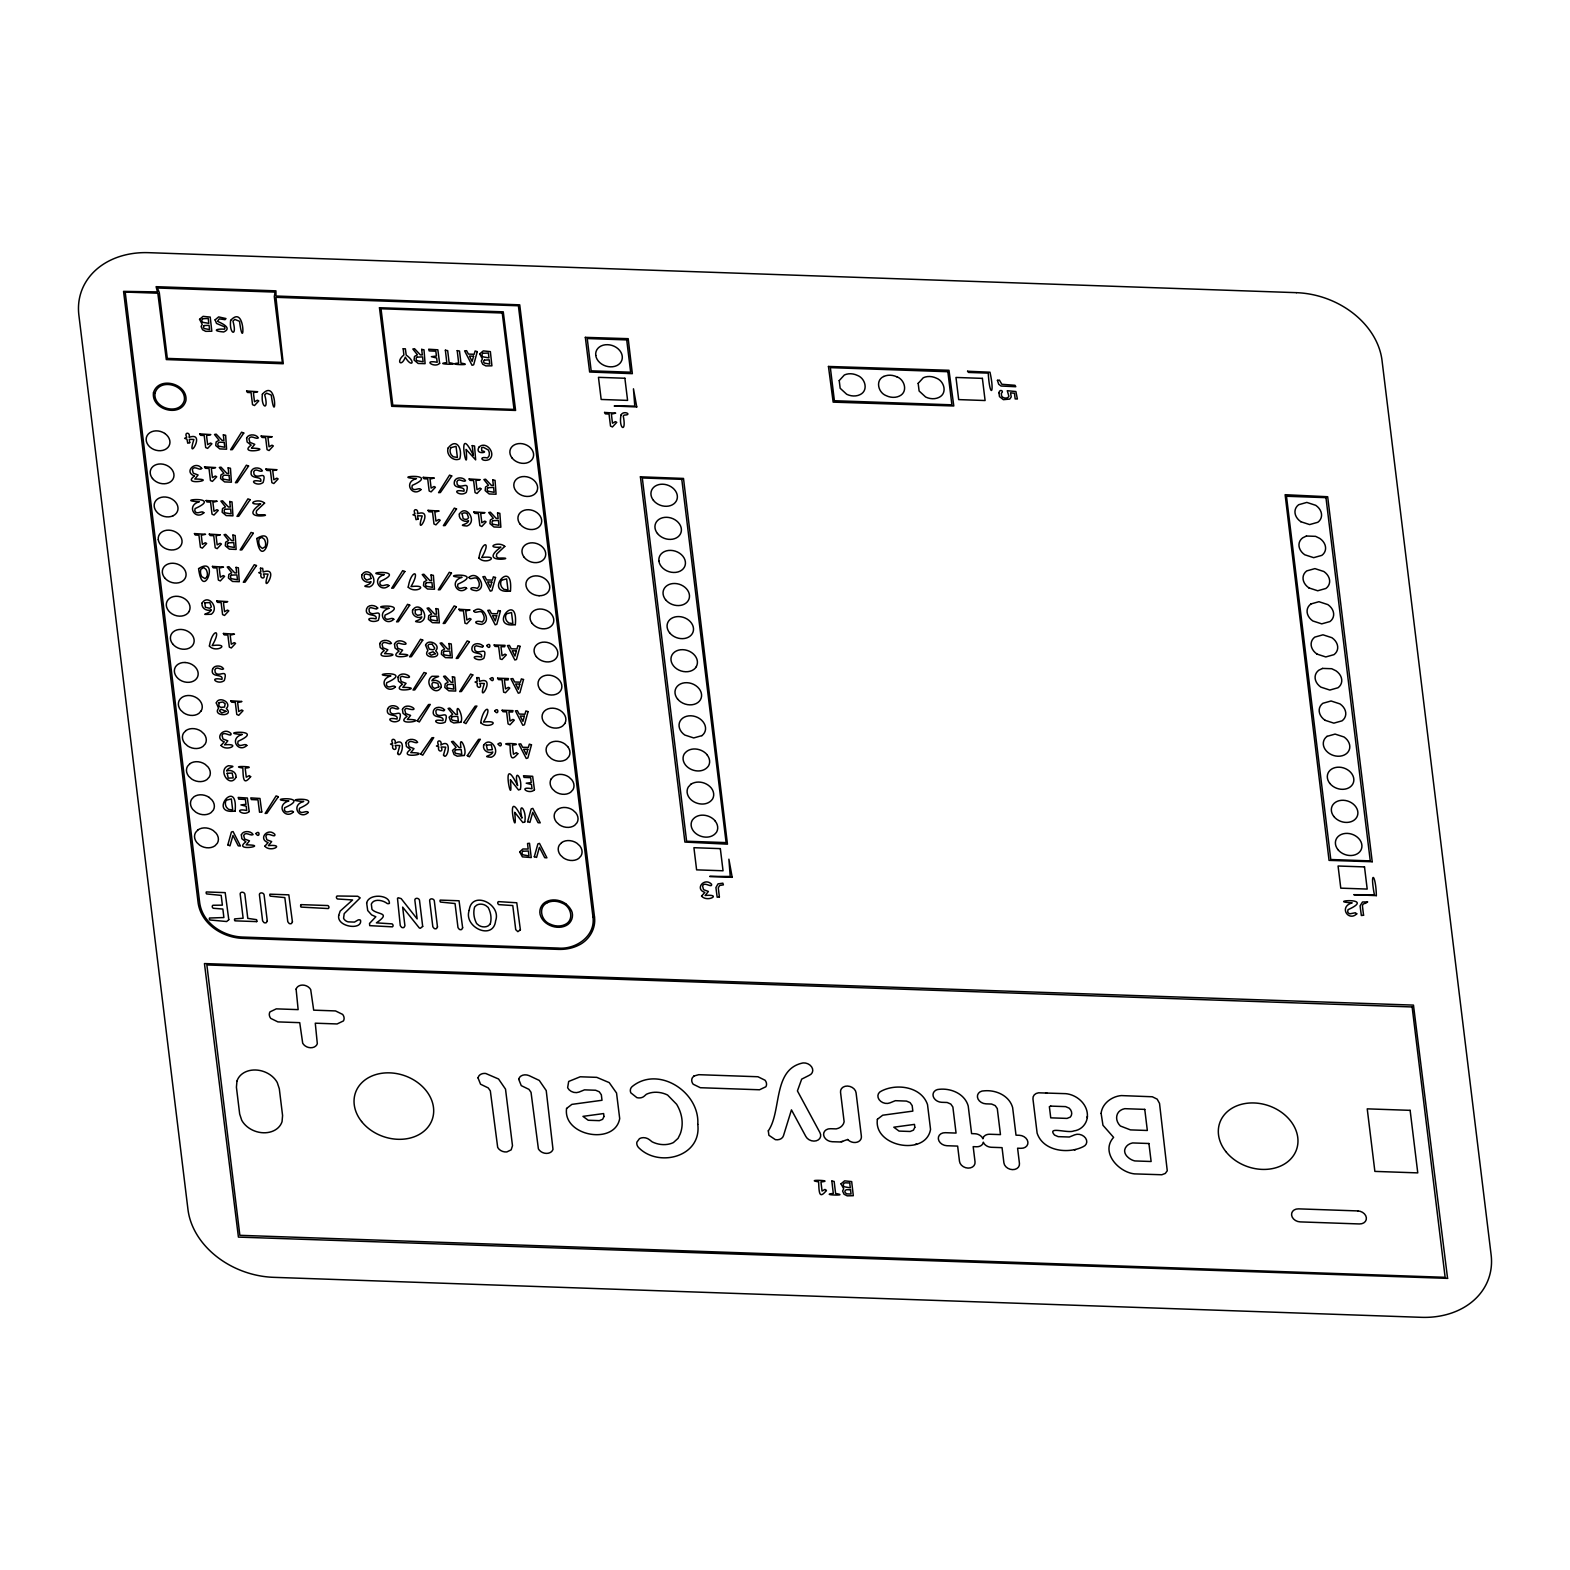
<?xml version="1.0" encoding="UTF-8"?>
<svg xmlns="http://www.w3.org/2000/svg" width="1570" height="1570" viewBox="0 0 1570 1570"><rect width="100%" height="100%" fill="white"/><g stroke="black" fill="none" stroke-linecap="round" stroke-linejoin="round"><path stroke-width="1.5" d="M1087.264 1117.801L1087.362 1116.702M185.77 730.678L183.454 733.229A12.207 9.675 19.1 0 0 184.652 743.199L187.635 745.946A12.207 9.675 19.1 0 0 202.923 746.476L205.258 743.925A12.207 9.675 19.1 0 0 204.041 733.936L201.078 731.208A12.207 9.675 19.1 0 0 185.77 730.658M551.168 778.995L553.484 776.443A12.207 9.675 19.1 0 1 568.772 776.954L571.755 779.721A12.207 9.675 19.1 0 1 572.971 789.69L570.656 792.242A12.207 9.675 19.1 0 1 555.348 791.712L552.385 788.964A12.207 9.675 19.1 0 1 551.168 778.975M883.812 376.388C875.039 380.332 878.258 392.696 886.147 395.64A13.541 10.755 19.1 0 0 899.355 396.091C908.127 392.147 904.909 379.783 897.019 376.839M547.479 902.652C537.627 906.95 541.238 920.884 550.089 924.082A15.15 12.03 19.1 0 0 564.866 924.593C574.718 920.275 571.107 906.361 562.237 903.162A15.15 12.03 19.1 0 0 547.479 902.613M1310.773 603.999L1318.937 601.702L1327.847 604.607A13.541 10.735 19.1 0 1 1329.927 621.563L1321.744 623.859L1312.834 620.974A13.541 10.735 19.1 0 1 1310.891 604.018M1326.925 736.389L1335.089 734.093L1343.998 736.978A13.541 10.755 19.1 0 1 1347.08 753.09A13.541 10.755 19.1 0 1 1327.867 752.422A13.541 10.755 19.1 0 1 1327.023 736.389M842.58 1141.508L841.324 1141.782M916.586 1144.098L915.33 1144.373M1075.705 1149.632L1074.449 1149.907M1045.6 1093.211L1046.896 1093.054M1300.725 521.691L1309.635 524.576L1317.819 522.28A13.541 10.735 19.1 0 0 1315.739 505.324L1306.829 502.42L1298.665 504.716A13.541 10.735 19.1 0 0 1300.843 521.691M1308.811 587.867L1317.721 590.771L1325.885 588.475A13.541 10.735 19.1 0 0 1323.824 571.5L1314.914 568.615L1306.731 570.911A13.541 10.735 19.1 0 0 1308.929 587.886M1316.877 654.062L1325.786 656.947L1333.97 654.651A13.541 10.735 19.1 0 0 1331.89 637.695L1322.98 634.81L1314.816 637.106A13.541 10.735 19.1 0 0 1316.995 654.062M1324.943 720.257L1333.852 723.142L1342.036 720.846A13.541 10.735 19.1 0 0 1339.956 703.89L1331.066 700.985L1322.882 703.282A13.541 10.735 19.1 0 0 1325.06 720.257M707.167 754.817C701.751 748.105 689.544 746.299 684.206 754.032A13.541 10.755 19.1 0 0 685.56 765.1C690.996 771.812 703.203 773.637 708.521 765.905A13.541 10.755 19.1 0 0 707.069 754.817M715.253 821.012C709.817 814.3 697.61 812.475 692.272 820.207A13.541 10.755 19.1 0 0 693.626 831.295C699.062 838.007 711.269 839.813 716.607 832.08A13.541 10.755 19.1 0 0 715.155 821.012M567.712 746.613L564.749 743.886A12.207 9.675 19.1 0 0 549.461 743.336L547.125 745.907A12.207 9.675 19.1 0 0 548.342 755.876L551.325 758.624A12.207 9.675 19.1 0 0 566.613 759.154L568.929 756.583A12.207 9.675 19.1 0 0 567.712 746.613M209.144 797.403L212.107 800.131A12.207 9.675 19.1 0 1 213.343 810.1L211.008 812.671A12.207 9.675 19.1 0 1 195.72 812.122L192.737 809.394A12.207 9.675 19.1 0 1 191.52 799.405L193.856 796.854A12.207 9.675 19.1 0 1 209.144 797.383M571.46 910.541C574.129 916.134 571.48 923.16 565.848 925.711A16.74 13.286 19.1 0 1 545.889 922.944A16.642 13.208 19.1 0 1 540.885 916.684C538.196 911.091 540.845 904.065 546.497 901.533A16.74 13.286 19.1 0 1 566.476 904.281M883.812 376.466A13.541 10.755 19.1 0 1 897.019 376.918M536.606 491.763A12.128 9.616 19.1 0 0 535.39 481.833A12.128 9.616 19.1 0 0 524.517 476.534A12.148 9.636 19.1 0 0 514.842 481.166A12.148 9.636 19.1 0 0 516.059 491.116A12.128 9.616 19.1 0 0 526.951 496.454A12.128 9.616 19.1 0 0 536.646 491.822M532.269 623.486A12.128 9.616 19.1 0 0 550.442 626.783A12.128 9.616 19.1 0 0 548.578 611.593A12.128 9.616 19.1 0 0 531.072 613.635A12.148 9.636 19.1 0 0 532.21 623.486M189.106 611.535A12.128 9.616 19.1 0 1 179.451 616.166A12.128 9.616 19.1 0 1 168.579 610.828A12.148 9.636 19.1 0 1 169.619 598.327A12.148 9.636 19.1 0 1 184.848 598.857A12.148 9.636 19.1 0 1 189.008 611.535M696.275 666.642A13.502 10.715 19.1 0 0 687.405 650.49A13.502 10.715 19.1 0 0 670.979 658.399A13.502 10.715 19.1 0 0 685.658 671.744A13.502 10.715 19.1 0 0 696.413 666.622M540.335 689.681A12.128 9.616 19.1 0 0 551.207 695.019A12.128 9.616 19.1 0 0 560.863 690.388A12.148 9.636 19.1 0 0 556.604 677.73A12.148 9.636 19.1 0 0 541.375 677.2A12.148 9.636 19.1 0 0 540.276 689.681M185.083 662.52A12.128 9.616 19.1 0 1 197.742 671.116A12.128 9.616 19.1 0 1 191.481 681.89A12.128 9.616 19.1 0 1 176.664 677.004A12.148 9.636 19.1 0 1 175.369 667.054A12.148 9.636 19.1 0 1 185.064 662.462M566.338 904.379A16.642 13.208 19.1 0 1 571.343 910.639M422.683 926.418L420.387 928.262A2.296 1.825 19.1 0 1 419.229 927.87L402.646 907.107L404.923 925.79L403.961 927.458A2.375 1.884 19.1 0 1 401.626 927.36L400.272 925.633L397.485 898.334A2.414 1.904 19.1 0 1 398.407 897.785L401.174 898.629L417.129 918.901L414.853 900.199A2.394 1.904 19.1 0 1 416.933 898.315A2.394 1.904 19.1 0 1 419.504 900.356L422.683 926.418M201.725 468.409C200.096 471.314 193.934 464.779 192.305 469.626L193.267 473.178L198.095 475.003L194.837 479.027C219.525 479.242 180.295 486.445 194.562 475.965C183.317 472.138 195.524 459.99 201.725 468.409M228.788 919.667L226.688 921.531L209.752 919.961A2.492 1.982 19.1 0 1 209.517 918.018L223.882 917.547L222.862 909.05L213.265 908.265A2.375 1.884 19.1 0 1 212.912 905.262L222.371 905.144L221.193 895.391L206.573 893.919A2.492 1.982 19.1 0 1 206.337 891.956L225.177 892.623L228.788 919.667M255.91 833.552C259.639 839.479 260.463 829.058 255.91 833.552M377.703 608.041L376.545 609.062L370.873 607.629A2.924 2.316 19.1 0 0 369.009 609.297L369.342 611.927C373.209 617.559 382.55 606.609 378.35 620.307C370.638 624.31 362.611 616.284 376.054 618.835C377.82 612.653 363.946 617.815 366.673 608.63C368.263 604.273 375.25 604.784 377.703 608.041M408.22 587.18C415.756 594.539 430.494 584.197 411.006 586.591C421.31 569.086 410.908 569.871 408.22 587.18M444.565 709.875L443.819 710.876L437.736 709.463A2.924 2.316 19.1 0 0 435.871 711.131L436.205 713.761C440.071 719.394 449.432 708.443 445.213 722.141C437.48 726.145 429.474 718.118 442.936 720.669C444.644 714.566 430.847 719.61 433.536 710.484C435.125 706.127 442.112 706.618 444.565 709.875M483.226 646.232L482.481 647.232L476.397 645.819A2.924 2.316 19.1 0 0 474.533 647.488L474.866 650.117C478.575 655.75 487.897 644.917 483.933 658.164C478.281 663.148 466.584 654.297 481.597 657.025C483.305 650.902 469.508 655.966 472.197 646.82C473.787 642.464 480.773 642.974 483.226 646.232M477.986 1077.805L480.557 1084.203L488.25 1087.931L490.331 1090.875L497.69 1147.434A7.968 6.319 19.1 0 0 506.835 1151.929L511.172 1149.848L512.487 1145.727L505.52 1089.148L498.553 1079.002L485.758 1073.487A7.948 6.319 19.1 0 0 478.948 1075.823L477.986 1077.805M486.759 645.564C490.507 651.491 491.332 641.07 486.759 645.564M490.193 678.77C493.942 684.697 494.746 674.276 490.193 678.77M494.727 710.837C498.455 716.764 499.28 706.343 494.727 710.837M498.161 744.043C501.89 749.969 502.714 739.548 498.161 744.043M518.689 1079.218L521.26 1085.635L528.953 1089.364L531.033 1092.308L538.392 1148.847A7.968 6.319 19.1 0 0 546.223 1153.4A7.968 6.319 19.1 0 0 552.993 1149.358L546.223 1090.561L539.256 1080.415L529.129 1075.646A7.968 6.319 19.1 0 0 519.65 1077.236L518.689 1079.218M220.997 745.436C226.826 752.246 242.133 743.199 224.569 744.847L227.827 740.824L222.999 739.019L222.037 735.466C223.117 730.246 231.889 738.037 231.045 733.622C224.019 726.203 213.716 738.332 224.294 741.805L220.997 745.436M264.839 846.21C270.668 853.02 285.976 843.973 268.411 845.622L271.669 841.598L266.841 839.793L265.879 836.241C266.959 831.021 275.751 838.812 274.887 834.396C267.862 826.978 257.578 839.126 268.136 842.58L264.839 846.21M397.622 753.463C400.899 760.292 407.631 735.741 394.973 743.434C396.955 738.135 389.419 737.743 392.637 743.356L390.537 744.082L392.873 745.318C390.891 750.617 398.446 750.99 395.208 745.397L399.84 745.554L397.622 753.463M527.618 821.718L529.914 822.425L532.74 812.318L538.059 822.7L540.257 822.837L532.819 808.393L531.209 808.884L527.618 821.718M701.554 896.077C707.363 902.887 722.691 893.84 705.146 895.489L708.404 891.466L703.556 889.66L702.595 886.108C703.694 880.888 712.446 888.659 711.602 884.263C704.577 876.845 694.274 888.973 704.851 892.427L701.554 896.077M480.714 722.691C488.27 730.03 502.949 719.708 483.501 722.082C493.765 704.577 483.383 705.381 480.714 722.691M153.487 392.755C151.034 409.829 180.923 418.052 185.888 400.762C188.341 383.708 158.452 375.465 153.487 392.755M592.95 916.939C595.717 936.171 575.699 949.732 558.155 948.064L242.447 937.054C223.156 936.368 202.805 923.337 199.743 903.221L125.188 292.059L157.824 293.197L166.302 359.569L283.267 363.749L275.947 297.319L518.394 305.777L592.95 916.939M594.5 917.037C596.09 929.008 588.809 940.665 577.976 945.533A41.33 32.793 19.1 0 1 558.469 949.379L242.506 938.35C222.508 937.604 201.47 924.122 198.193 903.299L123.559 291.372L157.451 291.902L156.097 286.682L275.927 290.842L276.006 296.024L519.729 304.835L594.5 917.037M155.037 393.069C152.741 408.494 179.686 416.05 184.318 400.468C186.634 385.023 159.669 377.487 155.037 393.069M469.214 910.266C463.111 927.222 493.333 941.078 495.629 920.785C501.733 903.81 471.491 889.974 469.214 910.266M566.574 1108.459C562.649 1136.072 614.773 1145.668 619.699 1118.566L616.539 1093.014L609.219 1082.613L596.777 1077.354L580.213 1076.784L568.674 1081.455L567.634 1087.716A7.987 6.339 19.1 0 0 579.036 1092.072L584.511 1089.855L595.638 1090.247L599.269 1091.798L601.33 1094.761L601.997 1100.276L571.872 1104.377L566.574 1108.459M877.394 1119.292C873.352 1146.885 925.888 1156.541 930.539 1129.399L927.517 1104.593C921.492 1086.656 896.686 1083.143 881.496 1091.013A7.968 6.319 19.1 0 0 879.102 1099.628A7.968 6.319 19.1 0 0 889.876 1102.905L895.332 1100.688L906.479 1101.08L910.09 1102.631L912.17 1105.594L912.837 1111.109L882.713 1115.21L877.394 1119.292M189.715 442.661L187.733 443.211L186.967 439.227L184.652 438.324L186.732 437.265C183.494 431.652 191.049 432.044 189.048 437.343C207.26 430.828 185.672 464.386 193.915 439.463L189.303 439.306L189.715 442.661M260.463 568.222L260.855 571.912L258.756 572.658L261.091 573.874C259.109 579.173 266.664 579.565 263.426 573.953L268.038 574.11C259.717 599.014 281.423 565.534 263.191 572.01L262.661 568.301L260.463 568.222M361.807 574.993C360.688 580.115 366.693 583.687 371.011 581.705C370.245 585.983 358.686 586.003 369.284 586.964C380.489 583.039 368.675 564.376 361.807 574.993M394.502 644.112L395.032 647.998L399.094 651.099C384.728 661.519 424.194 654.278 399.369 654.16L402.626 650.137L397.799 648.312L396.837 644.779A2.924 2.316 19.1 0 1 398.682 643.111C415.54 648.096 398.662 635.104 394.502 644.112M397.916 677.318L398.466 681.203L402.528 684.304C388.163 694.725 427.629 687.483 402.803 687.366L406.061 683.342L401.213 681.517L400.272 677.965A2.924 2.316 19.1 0 1 402.116 676.317C418.974 681.282 402.097 668.29 397.916 677.318M421.682 349.384L422.31 354.957L420.367 354.879L414.519 348.677L412.832 349.011L417.404 354.781L414.5 356.468L414.087 360.079L418.15 363.455L425.097 363.671L423.998 349.816L421.682 349.384M402.45 709.404L402.999 713.29L407.062 716.371C392.736 726.871 432.005 719.649 407.337 719.433L410.594 715.41L405.747 713.604L404.785 710.052A2.924 2.316 19.1 0 1 406.65 708.384C423.488 713.369 406.63 700.377 402.45 709.404M418.012 519.12L416.03 519.67L415.265 515.666L412.969 514.783L415.029 513.724C411.811 508.111 419.347 508.503 417.365 513.802C435.577 507.287 413.989 540.845 422.212 515.922L417.6 515.765L418.012 519.12M412.557 610.239C411.458 615.361 417.463 618.933 421.8 616.951C420.995 621.21 409.456 621.229 420.053 622.211C431.259 618.286 419.445 599.603 412.557 610.239M425.568 645.211L427.884 650.569C421.035 659.047 444.428 658.988 435.636 650.824C441.562 644.897 428.217 637.891 425.568 645.211M431.063 574.954L431.671 580.508L429.748 580.449L423.88 574.227L422.212 574.561L426.785 580.331L423.88 582.019L423.468 585.63L427.511 589.025L434.478 589.221L433.379 575.366L431.063 574.954M435.93 608.591L436.558 614.145L434.635 614.086L428.767 607.865L427.079 608.198L431.652 613.988L428.747 615.656L428.335 619.267L432.398 622.662L439.345 622.858L438.246 609.003L435.93 608.591M441.17 687.189C435.773 697.492 423.056 682.479 431.966 676.297C446.331 676.238 433.202 676.16 431.927 680.831C436.107 678.907 441.994 682.204 441.17 687.189M472.236 445.605L473.355 455.28C455.064 417.973 469.214 484.443 466.094 449.393L475.651 459.873L474.552 446.017L472.236 445.605M479.713 353.878L482.422 358.902L481.264 361.061L482.736 364.279L485.895 365.908L491.92 365.83L490.37 351.621L483.266 350.895L479.713 353.878M476.809 677.612L477.201 681.302L475.082 682.028L477.437 683.264C475.435 688.563 482.991 688.936 479.772 683.342L484.384 683.499C476.044 708.384 497.768 674.923 479.537 681.38L479.007 677.69L476.809 677.612M227.827 844.876L229.966 845.857L232.949 835.476L238.267 845.857L240.465 845.994L233.047 831.551L231.418 832.021L227.827 844.876M241.348 834.828L241.858 838.694L245.94 841.814C231.614 852.274 270.903 845.092 246.215 844.856L249.473 840.833L244.645 839.028L243.684 835.476C245.45 830.942 250.788 836.437 253.104 834.592C251.161 830.746 242.977 830.314 241.348 834.828M249.179 811.553C243.35 816.969 232.281 807.588 246.745 810.493L246.215 806.234L240.916 804.919L245.98 804.291L245.391 799.424L238.738 799.13L238.189 797.442L247.373 798.031L249.179 811.553M405.884 742.61L406.414 746.476L410.476 749.577C396.17 760.057 435.439 752.854 410.771 752.638L414.009 748.615L409.181 746.81L408.22 743.258C409.986 738.724 415.324 744.219 417.659 742.355C415.716 738.528 407.513 738.077 405.884 742.61M443.505 755.052C447.097 761.803 453.298 737.272 440.856 745.043C442.838 739.725 435.283 739.352 438.54 744.965L436.46 746.025L438.776 746.908C436.774 752.207 444.33 752.599 441.111 746.986L445.723 747.143L443.505 755.052M460.815 722.279L453.769 722.985L450.629 721.376L449.118 717.215L452.651 714.213L448.078 708.443L449.746 708.109L455.594 714.33L457.518 714.389C455.084 699.729 464.269 716.391 460.815 722.279M464.229 755.464L457.204 756.19L454.044 754.562L452.533 750.401L456.085 747.418L451.493 741.648L453.18 741.315L459.029 747.516L460.952 747.595C458.518 732.935 467.703 749.596 464.229 755.464M483.599 745.318C482.5 750.421 488.486 754.012 492.823 752.01C492.058 756.289 480.498 756.308 491.096 757.27C502.106 753.482 490.586 734.603 483.599 745.318M520.396 789.337L518.512 789.965L510.387 779.682C513.645 814.751 499.221 748.301 517.609 785.589C513.233 766.729 522.889 777.385 520.396 789.337M519.709 851.862L522.378 856.867L531.249 857.554L529.502 843.267L527.54 843.502L528.148 849.056L522.889 848.977L519.709 851.862M524.753 821.934L522.849 822.543L514.724 812.279C518.002 847.329 503.558 780.879 521.966 818.166C517.57 799.326 527.226 809.963 524.753 821.934M531.484 744.808L527.873 757.996L526.244 758.467L518.826 744.043L520.789 743.866L522.614 747.261L528.344 747.457L529.326 744.16L531.484 744.808M534.467 789.828C528.619 795.244 517.57 785.883 532.014 788.768L531.504 784.529L526.205 783.194L531.249 782.566L530.66 777.699L524.027 777.405L523.477 775.737L532.662 776.306L534.467 789.828M534.31 856.729L536.587 857.416L539.413 847.309L544.731 857.711L546.929 857.828L539.491 843.384L537.902 843.875L534.31 856.729M719.394 896.961L717.176 897.216L715.92 887.56L718.02 883.871L722.848 883.184L723.397 884.872L719.668 885.46L718.275 887.815L719.394 896.961M697.786 1124.375C701.692 1156.462 659.812 1167.53 639.638 1148.573A7.968 6.319 19.1 0 1 636.851 1142.214L639.461 1138.662A7.968 6.319 19.1 0 1 649.489 1139.741L652.139 1141.841A21.627 17.152 19.1 0 0 673.373 1142.587L678.044 1138.387L680.242 1133.874A47.708 37.837 19.1 0 0 676.631 1104.279L667.564 1095.016A21.627 17.152 19.1 0 0 646.349 1094.29L644.191 1096.213A7.968 6.319 19.1 0 1 636.89 1097.646L630.826 1092.838A7.968 6.319 19.1 0 1 632.102 1086.617C658.301 1065.088 699.926 1092.072 697.786 1124.375M338.708 915.467C336.549 927.183 362.768 930.559 360.511 920.177A2.375 1.884 19.1 0 0 358.176 919.941L354.447 922.1L348.147 921.865A5.986 4.749 19.1 0 1 343.575 918.254L344.203 913.622L360.178 897.883L357.724 896.254L337.059 895.999A2.375 1.884 19.1 0 0 337.413 898.982L352.583 899.963L340.14 911.13L338.708 915.467M768.319 1130.832L768.888 1135.287L775.384 1139.663A7.968 6.319 19.1 0 0 783.469 1135.738L791.457 1109.872L805.842 1136.503A7.968 6.319 19.1 0 0 816.263 1140.801A7.968 6.319 19.1 0 0 819.952 1132.637L797.423 1090.914L801.681 1079.139L809.139 1075.371A7.968 6.319 19.1 0 0 811.553 1066.756A7.968 6.319 19.1 0 0 800.759 1063.479C772.911 1071.211 781.526 1111.737 768.319 1130.832M839.224 380.607L840.166 388.261L846.681 394.266A13.541 10.755 19.1 0 0 859.889 394.718C868.661 390.773 865.443 378.409 857.534 375.465A13.541 10.755 19.1 0 0 844.326 375.014L839.224 380.607M918.175 383.355L919.117 391.009L925.633 397.014A13.541 10.755 19.1 0 0 938.84 397.465C947.613 393.521 944.394 381.157 936.485 378.213A13.541 10.755 19.1 0 0 923.278 377.762L918.175 383.355M997.441 380.332L998.697 384.218L1001.071 386.024L1015.79 386.73L1015.025 385.298L1001.856 384.277L999.403 380.117L997.441 380.332M998.952 392.736L999.482 396.621L1003.387 399.663L1009.745 399.074L1011.237 396.916L1010.53 392.794L1014.436 393.265L1015.182 398.917L1017.38 398.996L1015.888 391.538L1007.253 390.714L1008.902 396.268C1007.822 399.094 1002.877 398.486 1001.601 396.013L1001.287 393.383C1004.702 390.871 999.364 388.634 998.952 392.736M267.273 921.001L266.311 922.65A2.375 1.884 19.1 0 1 263.976 922.571L262.602 920.844L259.423 894.782A2.394 1.904 19.1 0 1 261.523 892.898A2.394 1.904 19.1 0 1 264.094 894.939L267.273 921.001M292.432 921.884L291.471 923.533A2.375 1.884 19.1 0 1 289.135 923.454L287.781 921.708L284.837 897.608L270.236 896.136A2.375 1.884 19.1 0 1 269.981 894.174L288.821 894.841L292.432 921.884M296.102 989.1L298.143 1009.628L276.3 1008.862L269.962 1011.885A8.007 6.359 19.1 0 0 270.766 1018.4L277.89 1021.893L299.733 1022.659L302.696 1043.206A7.987 6.339 19.1 0 0 310.526 1047.739A7.987 6.339 19.1 0 0 317.317 1043.697L315.276 1023.189L337.099 1023.954L343.438 1020.932A8.007 6.359 19.1 0 0 342.652 1014.416L335.509 1010.923L313.686 1010.158L310.703 989.61A7.987 6.339 19.1 0 0 302.873 985.077A7.987 6.339 19.1 0 0 296.102 989.1M437.48 926.928L436.519 928.577A2.375 1.884 19.1 0 1 434.203 928.498L432.829 926.771L429.65 900.709A2.394 1.904 19.1 0 1 431.73 898.845A2.394 1.904 19.1 0 1 434.301 900.866L437.48 926.928M462.64 927.811L461.698 929.46A2.375 1.884 19.1 0 1 459.362 929.381L457.989 927.654L455.045 903.535L440.444 902.063A2.375 1.884 19.1 0 1 440.208 900.101L459.048 900.768L462.64 927.811M841.029 1183.839L843.718 1188.843L842.58 1191.022L844.032 1194.22L847.211 1195.849L853.295 1195.712L851.686 1181.582L844.582 1180.856L841.029 1183.839M1363.565 915.251L1361.347 915.506L1360.091 905.87L1362.505 901.985L1367.666 901.926L1365.547 903.319A3.827 3.022 19.1 0 0 1362.446 906.106L1363.565 915.251M1447.579 1278.372L238.424 1237.101L204.453 963.568L1413.471 1005.114L1447.579 1278.372M236.952 1081.122L236.422 1087.225L239.68 1114.052L241.721 1120.254A22.019 17.466 19.1 0 0 263.328 1132.775A22.019 17.466 19.1 0 0 282.05 1121.647L282.58 1115.544L279.303 1088.736L277.262 1082.535A22.019 17.466 19.1 0 0 255.674 1069.994A22.019 17.466 19.1 0 0 236.952 1081.122M366.654 903.025L367.714 910.541L371.619 914.898L375.838 916.762L369.5 923.454L369.735 925.652L392.421 926.849A2.375 1.884 19.1 0 0 392.068 923.866L376.408 922.866C392.049 911.974 377.016 915.133 371.972 909.364L371.325 904.084C373.797 898.236 383.001 900.14 387.123 903.457A2.375 1.884 19.1 0 0 389.399 903.378C390.008 894.763 368.734 893.094 366.654 903.025M831.845 1181.032L833.297 1193.416C818.264 1194.986 851.176 1196.085 835.613 1193.494L834.141 1181.445L831.845 1181.032M1087.402 1116.329C1087.009 1123.708 1081.377 1130.066 1073.841 1130.93C1067.973 1133.717 1046.425 1125.71 1054.549 1135.071L1058.16 1136.641L1069.307 1137.014L1074.763 1134.816A7.968 6.319 19.1 0 1 1085.557 1138.093A7.968 6.319 19.1 0 1 1083.143 1146.708C1068.11 1154.244 1043.049 1151.242 1037.122 1133.128L1032.962 1099A7.968 6.319 19.1 0 1 1041.303 1092.897L1065.834 1093.662C1077.138 1094.8 1087.971 1104.436 1087.402 1116.329M1101.12 1113.366L1102.964 1125.278L1113.601 1137.367C1100.178 1152.262 1118.645 1172.319 1134.58 1173.889L1161.82 1174.753L1165.293 1173.438L1167.256 1170.769L1159.524 1103.396L1157.188 1099.157L1152.301 1096.763L1121.353 1095.585C1111.894 1096.351 1102.101 1103.474 1101.12 1113.366M967.571 371.246L968.513 372.443L988.256 373.13C989.649 398.329 995.027 394.364 989.963 372.208L967.571 371.246M199.547 319.338L202.236 324.362L201.097 326.521L202.569 329.739L205.729 331.349L211.813 331.231L210.223 317.081L203.079 316.355L199.547 319.338M215.09 319.868L216.523 323.44L224.176 326.678A2.394 1.904 19.1 0 1 224.471 329.229C216.954 328.483 211.145 330.858 223.686 331.976C232.811 328.051 221.39 323.126 217.504 321.32L219.29 318.867L225.04 319.672L226.001 318.553L218.623 316.904L215.09 319.868M230.633 320.417C228.945 334.194 237.639 337.786 232.949 321.065L234.833 319.416L239.523 321.3C243.958 355.821 246.49 302.892 230.633 320.417M202.079 603.037C200.98 608.139 206.985 611.731 211.302 609.749C209.831 614.4 197.251 614.694 211.263 614.262C219.859 608.238 208.143 593.362 202.079 603.037M223.352 434.851L223.96 440.424L222.037 440.346L216.189 434.144L214.501 434.478L219.074 440.248L216.15 441.916L215.738 445.546L219.82 448.922L226.59 449.197L225.648 435.263L223.352 434.851M228.16 467.84L228.749 473.414L226.826 473.335L220.977 467.134L219.309 467.467L223.882 473.237L220.958 474.905L220.546 478.536L224.608 481.911L231.398 482.186L230.456 468.272L228.16 467.84M229.73 501.497L230.319 507.071L228.396 506.992L222.548 500.791L220.879 501.124L225.452 506.894L222.528 508.562L222.116 512.193L226.178 515.568L232.949 515.843L232.026 501.929L229.73 501.497M212.578 669.173C209.831 678.338 223.725 673.196 221.959 679.378C207.652 676.493 217.916 685.639 224.314 680.516C228.239 667.27 218.936 678.083 215.208 672.451L214.894 669.821C216.523 665.425 221.429 670.841 223.588 668.918C221.821 665.17 214.03 664.777 212.578 669.173M232.89 535.095L233.498 540.649L231.555 540.571L225.707 534.369L224.039 534.703L228.612 540.472L225.688 542.16L225.275 545.771L229.338 549.147L236.128 549.421L235.186 535.507L232.89 535.095M216.287 702.909L218.583 708.266C211.734 716.744 235.107 716.685 226.335 708.541C232.262 702.595 218.897 695.588 216.287 702.909M246.608 438.128L247.118 442.014L251.18 445.115C236.933 455.555 276.124 448.431 251.475 448.176L254.772 444.33L249.905 442.328L248.923 438.776C250.709 434.262 256.028 439.777 258.363 437.893C256.401 434.085 248.237 433.595 246.608 438.128M236.049 567.378L236.658 572.932L234.735 572.873L228.886 566.652L227.199 566.986L231.771 572.756L228.847 574.443L228.435 578.054L232.517 581.449L239.288 581.705L238.346 567.79L236.049 567.378M251.396 471.118C248.649 480.283 262.543 475.141 260.777 481.323C246.47 478.438 256.754 487.583 263.132 482.461C267.077 469.214 257.774 480.027 254.046 474.395L253.712 471.765C255.341 467.369 260.267 472.786 262.406 470.863C260.659 467.114 252.849 466.722 251.396 471.118M262.386 394.188C260.698 407.945 269.392 411.556 264.702 394.835L266.566 393.167L271.257 395.051C275.712 429.591 278.243 376.643 262.386 394.188M403.196 348.756L403.882 354.997C395.444 361.748 401.606 367.459 405.296 357.155C411.262 367.812 416.599 362.513 406.198 355.075L405.374 348.815L403.196 348.756M379.704 643.602L380.215 647.488L384.277 650.588C370.029 661.029 409.221 653.905 384.572 653.65L387.868 649.803L382.982 647.802L382.02 644.249C383.786 639.736 389.125 645.25 391.46 643.366C389.497 639.559 381.333 639.068 379.704 643.602M387.653 708.875C384.925 718.039 398.8 712.898 397.053 719.08C382.727 716.195 393.01 725.34 399.388 720.218C403.333 706.971 394.031 717.784 390.302 712.172L389.988 709.522C391.597 705.126 396.523 710.543 398.682 708.619C396.916 704.891 389.125 704.479 387.653 708.875M445.37 350.208L446.802 362.611C431.809 364.161 464.7 365.241 449.138 362.69L447.666 350.64L445.37 350.208M457.223 350.62L458.656 363.023C443.643 364.574 476.554 365.653 460.972 363.102L459.5 351.052L457.223 350.62M454.574 481.048C451.826 490.213 465.721 485.071 463.955 491.253C449.648 488.368 459.912 497.513 466.31 492.391C470.235 479.144 460.932 489.958 457.204 484.345L456.89 481.715C458.518 477.3 463.444 482.716 465.584 480.793C463.817 477.064 456.026 476.672 454.574 481.048M459.362 514.038C458.263 519.16 464.269 522.751 468.586 520.769C467.801 525.028 456.262 525.047 466.859 526.029C477.869 522.202 466.349 503.342 459.362 514.038M448.961 643.543L449.57 649.116L447.627 649.038L441.778 642.837L440.11 643.17L444.683 648.94L441.778 650.628L441.347 654.239L445.409 657.614L452.278 657.85L451.257 643.975L448.961 643.543M452.396 676.748L452.984 682.322L451.061 682.243L445.213 676.042L443.545 676.376L448.117 682.145L445.213 683.813L444.781 687.444L448.843 690.82L455.712 691.055L454.692 677.18L452.396 676.748M479.046 447.077C474.042 455.614 490.978 452.062 481.754 450.845L481.578 447.725L483.305 447.293L488.231 449.923A9.95 7.889 19.1 0 1 488.976 456.065L487.465 457.969C478.085 455.791 481.853 462.64 489.114 459.559C496.826 453.789 486.15 440.287 479.046 447.077M492.745 479.929L493.353 485.483L491.43 485.405L485.581 479.203L483.894 479.537L488.466 485.307L485.562 486.994L485.15 490.605L489.192 493.981L496.061 494.216L495.041 480.341L492.745 479.929M497.553 512.919L498.141 518.473L496.218 518.414L490.37 512.193L488.702 512.527L493.274 518.296L490.35 519.984L489.958 523.595L494 526.99L500.869 527.206L499.849 513.331L497.553 512.919M235.991 777.346C229.612 788.729 217.111 769.634 228.455 765.709C239.052 766.69 227.513 766.709 226.728 770.988C230.927 769.064 236.834 772.361 235.991 777.346M235.127 811.062C206.789 814.948 238.248 775.933 235.127 811.062M261.778 811.984L259.541 812.239L257.971 799.856L251.337 799.562L250.768 797.894L259.972 798.463L261.778 811.984M520.377 929.813L517.865 931.658L515.725 929.656L512.782 905.556L498.75 904.614A2.375 1.884 19.1 0 1 498.397 901.612L516.765 902.77L520.377 929.813M510.446 591.027C482.108 594.873 513.567 555.878 510.446 591.027M515.333 624.664C486.975 628.53 518.453 589.535 515.333 624.664M439.639 363.337C434.556 368.597 422.036 359.51 437.186 362.277L436.656 358.019L431.358 356.684L436.421 356.056L435.832 351.189L429.199 350.895L428.649 349.227L437.834 349.796L439.639 363.337M250.65 776.679C243.33 785.746 243.271 778.759 242.84 768.064C227.297 765.493 260.208 766.592 245.175 768.142L246.274 777.209L249.218 775.619L250.65 776.679M517.806 753.698C510.525 762.765 510.446 755.719 510.034 745.063C494.452 742.492 527.383 743.591 512.369 745.142L513.468 754.228L516.393 752.619L517.806 753.698M826.409 1190.511C819.089 1199.558 819.108 1192.631 818.618 1181.876C803.055 1179.305 835.966 1180.404 820.953 1181.955L822.052 1191.041L824.976 1189.432L826.409 1190.511M198.585 568.634C203.04 603.449 220.428 554.681 198.585 568.634M209.399 646.055C216.228 653.768 232.026 643.052 212.166 645.564C222.43 628.216 212.127 628.707 209.399 646.055M256.852 538.49C261.307 573.285 278.695 524.557 256.852 538.49M395.444 686.934C387.064 695 377.153 679.731 390.891 675.924C362.552 674.492 416.325 669.409 386.691 682.734L386.377 685.05C388.261 689.681 393.56 684.049 395.444 686.934M468.979 577.426C470.176 581.116 476.573 574.718 478.143 580.351A9.95 7.889 19.1 0 1 478.889 586.493L477.378 588.397C470.725 586.12 467.173 589.77 476.456 590.752C488.015 588.632 477.496 569.478 468.979 577.426M478.928 558.017C485.758 565.71 501.556 555.015 481.696 557.527C491.959 540.178 481.656 540.669 478.928 558.017M473.865 611.064C475.062 614.753 481.44 608.355 483.03 613.988A9.95 7.889 19.1 0 1 483.776 620.13L482.265 622.034C475.592 619.777 472.04 623.408 481.342 624.409C492.882 622.289 482.382 603.115 473.865 611.064M585.335 337.354L589.633 372.012L632.357 373.66L628.196 338.669L585.335 337.354M636.753 406.944L614.204 406.022L634.79 406.1L633.456 388.81L636.753 406.944M640.403 476.809L684.893 842.069L727.459 844.169L683.499 478.438L640.403 476.809M732.189 877.316L709.66 876.413L730.227 876.472L728.892 859.183L732.189 877.316M448.176 447.96C445.625 454.633 453.416 461.992 459.774 458.891C462.718 448.51 456.34 437.343 448.176 447.96M275.084 292.099L274.318 296.612L282.345 362.415L167.323 358.411L159.276 292.452L157.412 287.997L275.084 292.099M1372.219 861.753L1329.044 860.38L1285.123 494.707L1327.67 496.728L1372.219 861.753M1376.36 895.626L1353.811 894.704L1374.398 894.782C1369.511 869.387 1375.87 873.862 1376.36 895.626M828.45 366.458L833.16 402.136L953.795 405.982L948.986 370.284L828.45 366.458M1356.755 913.858C1348.355 921.943 1338.464 906.675 1352.182 902.848C1323.922 901.278 1377.636 896.411 1348.002 909.678L1347.688 911.993A2.983 2.355 19.1 0 0 1349.965 913.799L1355.361 912.759L1356.755 913.858M246.843 745.456C238.424 753.521 228.533 738.253 242.251 734.446C214.011 732.876 267.685 728.009 238.071 741.256L237.757 743.591C239.66 748.183 244.92 742.571 246.843 745.456M293.453 811.945C285.053 820.011 275.162 804.743 288.88 800.935C260.62 799.365 314.334 794.498 284.68 807.745L284.386 810.081C286.27 814.693 291.569 809.06 293.453 811.945M308.25 812.455C299.85 820.521 289.959 805.273 303.677 801.446C275.417 799.876 329.111 795.009 299.497 808.275L299.183 810.591C301.087 815.203 306.346 809.59 308.25 812.455M203.864 512.762C195.386 520.808 185.633 505.56 199.292 501.752C171.032 500.163 224.726 495.315 195.092 508.582L194.798 510.878C196.682 515.51 201.981 509.877 203.864 512.762M264.584 503.126L256.538 510.721L256.224 513.017A3.042 2.414 19.1 0 0 258.5 514.842C282.364 513.881 235.264 522.26 260.718 503.891C243.899 505.147 258.029 497.239 264.584 503.126M379.469 307.74L391.715 406.316L515.588 410.437L503.263 311.822L379.469 307.74M388.928 585.63C380.529 593.715 370.638 578.427 384.356 574.62C356.096 573.05 409.79 568.183 380.156 581.449L379.861 583.765C381.745 588.377 387.044 582.745 388.928 585.63M420.995 489.585C412.596 497.651 402.705 482.363 416.442 478.575C388.183 476.986 441.876 472.138 412.243 485.385L411.929 487.701C413.832 492.332 419.111 486.68 420.995 489.585M393.795 619.267C385.396 627.352 375.505 612.064 389.242 608.277C360.982 606.687 414.676 601.82 385.042 615.087L384.728 617.403C386.632 622.034 391.911 616.382 393.795 619.267M466.624 588.338C458.224 596.423 448.333 581.135 462.071 577.328C433.811 575.758 487.505 570.891 457.871 584.158L457.576 586.473C459.46 591.085 464.759 585.453 466.624 588.338M504.794 546.399L496.728 553.994L496.414 556.29A3.042 2.414 19.1 0 0 498.71 558.115C522.574 557.154 475.474 565.534 500.909 547.165C484.09 548.401 498.22 540.492 504.794 546.399M621.014 415.049C618.364 428.806 626.862 433.85 623.251 415.952L624.232 415.088C633.142 415.01 623.506 409.731 621.014 415.049M477.28 351.641L473.669 364.809L472.04 365.28L464.622 350.856L466.584 350.679L468.409 354.074L474.12 354.29L475.121 350.974L477.28 351.641M495.531 577.505L491.92 590.673L490.291 591.144L482.873 576.72L484.855 576.543L486.661 579.938L492.372 580.135L493.373 576.838L495.531 577.505M500.418 611.142L496.807 624.31L495.178 624.801L487.76 610.377L489.722 610.181L491.528 613.595L497.258 613.791L498.259 610.494L500.418 611.142M520.082 646.349L516.471 659.518L514.842 659.989L507.444 645.564L509.406 645.388L511.231 648.783L516.942 648.979L517.943 645.682L520.082 646.349M523.516 679.535L519.905 692.723L518.277 693.194L510.878 678.77L512.841 678.593L514.646 681.988L520.377 682.185L521.358 678.888L523.516 679.535M528.05 711.622L524.439 724.79L522.81 725.261L515.411 710.837L517.354 710.66L519.179 714.056L524.91 714.252L525.891 710.955L528.05 711.622M473.59 356.213L472.138 361.375L469.43 356.056L473.59 356.213M491.842 582.077L490.389 587.239L487.662 581.92L491.842 582.077M496.709 615.715L495.276 620.876L492.548 615.577L496.709 615.715M516.412 650.902L514.96 656.083L512.232 650.765L516.412 650.902M519.827 684.108L518.394 689.269L515.666 683.97L519.827 684.108M524.36 716.195L522.928 721.356L520.2 716.038L524.36 716.195M527.795 749.4L526.362 754.562L523.634 749.243L527.795 749.4M199.724 433.87L200.528 435.302L204.198 435.498L205.67 447.548L207.613 448.392L211.911 443.78L210.576 443.034L207.632 444.644L206.533 435.577L210.812 434.596L199.724 433.87M204.532 466.859L205.317 468.292L209.006 468.488L210.458 480.538L212.421 481.382L216.719 476.77L215.365 476.024L212.441 477.633L211.322 468.566L215.62 467.585L204.532 466.859M194.464 533.584L195.249 535.017L198.939 535.213L200.43 547.322L202.353 548.107L206.632 543.495L205.297 542.749L202.373 544.358L201.274 535.291L205.533 534.31L194.464 533.584M206.102 500.516L206.887 501.949L210.557 502.145L212.029 514.195L213.991 515.038L218.269 510.427L216.935 509.681L214.011 511.29L212.892 502.223L217.19 501.242L206.102 500.516M246.608 391.009L247.393 392.441L251.063 392.637L252.535 404.687L254.497 405.531L258.775 400.919L257.421 400.173L254.497 401.783L253.398 392.716L257.676 391.715L246.608 391.009M209.281 534.114L210.066 535.527L213.736 535.723L215.208 547.773L217.17 548.636L221.448 544.025L220.094 543.259L217.17 544.888L216.071 535.802L220.35 534.82L209.281 534.114M212.441 566.397L213.226 567.83L216.895 568.006L218.367 580.076L220.33 580.92L224.608 576.308L223.254 575.562L220.33 577.171L219.231 568.105L223.509 567.104L212.441 566.397M261.17 436.009L261.954 437.441L265.624 437.637L267.096 449.687L269.059 450.531L273.337 445.919L272.002 445.173L269.059 446.783L267.96 437.716L272.238 436.735L261.17 436.009M216.66 600.917L217.425 602.35L221.115 602.546L222.587 614.596L224.53 615.44L228.827 610.828L227.473 610.082L224.549 611.692L223.431 602.625L227.728 601.624L216.66 600.917M265.958 468.998L266.743 470.431L270.413 470.627L271.885 482.677L273.847 483.521L278.125 478.909L276.811 478.163L273.847 479.772L272.748 470.706L277.046 469.724L265.958 468.998M223.411 633.456L224.196 634.888L227.866 635.085L229.338 647.134L231.3 647.978L235.578 643.366L234.224 642.621L231.3 644.23L230.201 635.163L234.48 634.162L223.411 633.456M230.849 700.789L231.634 702.222L235.304 702.418L236.776 714.468L238.738 715.312L243.016 710.7L241.662 709.954L238.738 711.563L237.639 702.496L241.917 701.496L230.849 700.789M423.233 477.339L424.037 478.772L427.707 478.968L429.179 491.017L431.122 491.861L435.42 487.249L434.085 486.504L431.142 488.113L430.043 479.046L434.321 478.045L423.233 477.339M428.041 510.329L428.826 511.761L432.515 511.957L433.987 524.007L435.93 524.851L440.228 520.239L438.874 519.493L435.95 521.103L434.831 512.036L439.129 511.035L428.041 510.329M469.136 478.948L469.921 480.361L473.59 480.557L475.062 492.607L477.025 493.471L481.303 488.859L479.969 488.093L477.025 489.722L475.926 480.636L480.204 479.655L469.136 478.948M473.924 511.938L474.709 513.37L478.379 513.547L479.851 525.597L481.813 526.46L486.092 521.848L484.777 521.103L481.833 522.712L480.714 513.645L485.012 512.644L473.924 511.938M458.95 609.238L459.735 610.671L463.425 610.848L464.995 623.231L466.839 623.761L471.118 619.149L469.783 618.403L466.859 620.013L465.76 610.946L470.019 609.945L458.95 609.238M494.177 644.976L494.962 646.408L498.632 646.585L500.202 658.968L502.047 659.498L506.345 654.886L505.01 654.14L502.066 655.75L500.967 646.683L504.637 646.742L505.089 645.348L494.177 644.976M497.592 678.181L498.397 679.594L502.066 679.79L503.636 692.174L505.481 692.704L509.779 688.092L508.444 687.326L505.501 688.955L504.402 679.869L508.052 679.947L508.503 678.554L497.592 678.181M502.125 710.248L502.93 711.681L506.6 711.877L508.072 723.907L510.014 724.771L514.312 720.159L512.958 719.413L510.034 721.022L508.935 711.956L512.585 712.015L513.037 710.621L502.125 710.248M604.568 412.439L605.372 413.872L609.042 414.048L610.514 426.118L612.457 426.962L616.755 422.35L615.42 421.604L612.477 423.213L611.378 414.146L615.676 413.146L604.568 412.439M983.389 1137.269L982.918 1138.799L982.055 1137.229A7.968 6.319 19.1 0 0 974.931 1133.736L971.594 1133.618L968.219 1106.006C964.588 1093.171 949.654 1087.46 937.408 1089.56A7.968 6.319 19.1 0 0 933.306 1096.645A7.968 6.319 19.1 0 0 941.607 1102.297L947.181 1102.493L950.792 1104.063L952.872 1107.007L956.052 1133.069L945.317 1132.696A7.968 6.319 19.1 0 0 938.35 1138.937A7.968 6.319 19.1 0 0 946.906 1145.727L957.641 1146.1L959.486 1161.309A7.968 6.319 19.1 0 0 968.062 1168.1A7.968 6.319 19.1 0 0 975.029 1161.839L973.184 1146.649L976.52 1146.767A7.968 6.319 19.1 0 0 982.84 1143.745L983.33 1142.214L984.194 1143.784A7.968 6.319 19.1 0 0 991.318 1147.277L1002.053 1147.65L1003.897 1162.86A7.968 6.319 19.1 0 0 1012.473 1169.63A7.968 6.319 19.1 0 0 1019.44 1163.39L1017.595 1148.2L1020.912 1148.318A7.968 6.319 19.1 0 0 1027.899 1142.057A7.968 6.319 19.1 0 0 1019.322 1135.287L1016.006 1135.169L1012.63 1107.556C1009.274 1095.644 996.008 1089.776 984.429 1090.816A7.968 6.319 19.1 0 0 977.443 1097.057A7.968 6.319 19.1 0 0 986.019 1103.847L991.592 1104.044L995.203 1105.614L997.284 1108.557L1000.463 1134.619L989.728 1134.246A7.968 6.319 19.1 0 0 983.389 1137.269M243.762 433.045L232.38 449.628L230.613 449.726L241.564 432.201L243.762 433.045M248.57 466.035L237.168 482.618L235.421 482.716L246.372 465.191L248.57 466.035M404.864 571.5L393.442 588.102L391.695 588.201L402.666 570.656L404.864 571.5M451.728 475.965L440.346 492.568L438.579 492.646L449.55 475.121L451.728 475.965M409.731 605.137L398.329 621.74L396.582 621.838L407.552 604.313L409.731 605.137M456.536 508.955L445.134 525.558L443.388 525.636L454.338 508.111L456.536 508.955M451.473 573.129L440.071 589.731L438.324 589.829L449.295 572.285L451.473 573.129M456.36 606.766L444.958 623.368L443.191 623.467L454.162 605.922L456.36 606.766M417.227 720.826L419.308 721.984L430.278 704.439L428.531 704.538L417.227 720.826M420.662 754.032L422.742 755.19L433.712 737.645L431.966 737.743L420.662 754.032M463.856 722.455L465.937 723.613L476.907 706.068L475.161 706.166L463.856 722.455M467.291 755.661L469.371 756.818L480.341 739.274L478.575 739.372L467.291 755.661M278.302 796.736L266.9 813.319L265.134 813.437L276.104 795.892L278.302 796.736M250.14 499.692L238.738 516.275L236.992 516.373L247.942 498.848L250.14 499.692M253.32 533.27L241.898 549.873L240.151 549.951L251.102 532.426L253.32 533.27M256.479 565.553L245.077 582.156L243.311 582.254L254.261 564.709L256.479 565.553M422.762 640.109L411.36 656.711L409.593 656.809L420.564 639.265L422.762 640.109M426.196 673.314L414.774 689.917L413.028 689.995L423.998 672.47L426.196 673.314M469.391 641.737L457.969 658.34L456.222 658.419L467.193 640.894L469.391 641.737M472.805 674.943L461.403 691.526L459.657 691.624L470.627 674.099L472.805 674.943M206.985 576.857L205.081 578.623L201.784 576.681A13.129 10.421 19.1 0 1 200.881 569.282L203.727 567.555L206.082 569.459A12.854 10.205 19.1 0 1 206.985 576.857M204.826 602.802L205.376 607.237L209.418 608.218A3.042 2.414 19.1 0 0 211.283 606.55L209.791 602.586L204.826 602.802M259.619 538.157L259.148 539.138A12.854 10.205 19.1 0 0 260.051 546.537L262.406 548.46L265.251 546.713A13.129 10.421 19.1 0 0 264.368 539.315L261.994 537.411L259.619 538.157M219.015 702.673L218.858 705.578A2.983 2.375 19.1 0 0 221.135 707.383L224.549 707.069L225.158 703.792L222.862 701.986L219.015 702.673M226.237 800.209L225.766 801.191A9.773 7.752 19.1 0 0 226.512 807.333L228.494 809.355L232.694 810.002L231.339 798.934L226.237 800.209M370.991 578.506L366.732 580.095L364.456 578.29L364.142 575.64A2.924 2.316 19.1 0 1 365.987 573.992L370.049 574.954L370.991 578.506M415.304 610.004L415.206 613.517L417.502 615.342L421.329 614.635L421.427 611.122A2.924 2.316 19.1 0 0 419.151 609.317L415.304 610.004M435.381 653.669L431.122 655.259L428.826 653.297L433.084 651.727L435.381 653.669M438.815 686.875L434.556 688.465L432.28 686.659L431.946 684.029A2.924 2.316 19.1 0 1 433.811 682.361L437.853 683.323L438.815 686.875M501.536 580.174L501.065 581.155A9.734 7.732 19.1 0 0 501.811 587.278L503.793 589.319L507.993 589.967L506.639 578.898L501.536 580.174M506.423 613.811L505.952 614.792A9.734 7.732 19.1 0 0 506.698 620.935L508.68 622.956L512.88 623.604L511.526 612.535L506.423 613.811M227.179 773.303L228.239 778.131L233.204 777.915L232.144 773.068L227.179 773.303M486.347 745.083L487.406 749.93L492.372 749.695L491.312 744.867L486.347 745.083M603.979 1116.486L602.625 1119.332L599.347 1120.646L588.22 1120.254L582.961 1116.368L603.626 1113.562L603.979 1116.486M914.819 1127.319L913.446 1130.145L910.188 1131.479L899.041 1131.087L893.801 1127.201L914.466 1124.395L914.819 1127.319M450.963 447.627L450.472 448.608A9.95 7.889 19.1 0 0 451.218 454.75L453.22 456.772L457.4 457.42L456.046 446.351L450.963 447.627M226.08 711.387L221.802 712.976L219.506 710.994A2.983 2.375 19.1 0 1 221.37 709.346L226.08 711.387M462.129 513.822L463.17 518.649A3.945 3.14 19.1 0 0 467.723 518.807L468.566 517.551L467.075 513.606A3.945 3.14 19.1 0 0 462.581 513.41L462.129 513.822M256.715 921.61L234.911 920.844A2.492 1.982 19.1 0 1 234.676 918.901L243.134 918.214L240.19 894.115A2.394 1.904 19.1 0 1 242.29 892.231A2.394 1.904 19.1 0 1 244.861 894.272L247.785 918.371L256.479 919.647A2.375 1.884 19.1 0 1 256.715 921.61M201.215 710.817L198.899 713.388A12.207 9.675 19.1 0 1 183.612 712.839L180.629 710.091A12.207 9.675 19.1 0 1 181.727 697.571A12.207 9.675 19.1 0 1 197.035 698.101A12.207 9.675 19.1 0 1 201.215 710.837M564.886 723.495L562.57 726.046A12.207 9.675 19.1 0 1 547.282 725.517L544.319 722.769A12.207 9.675 19.1 0 1 543.083 712.8A12.207 9.675 19.1 0 1 552.817 708.168A12.128 9.616 19.1 0 1 563.65 713.506A12.128 9.616 19.1 0 1 564.847 723.436M189.813 763.766L187.497 766.337A12.207 9.675 19.1 0 0 188.694 776.286L191.677 779.034A12.207 9.675 19.1 0 0 206.965 779.564L209.281 777.013A12.207 9.675 19.1 0 0 208.084 767.023L205.101 764.296A12.207 9.675 19.1 0 0 189.813 763.746M197.879 829.961L195.563 832.512A12.207 9.675 19.1 0 0 196.78 842.482L199.743 845.229A12.207 9.675 19.1 0 0 215.031 845.759L217.367 843.208A12.207 9.675 19.1 0 0 216.15 833.219L213.186 830.491A12.207 9.675 19.1 0 0 197.879 829.941M557.527 809.531L555.211 812.102A12.207 9.675 19.1 0 0 556.408 822.072L559.391 824.799A12.207 9.675 19.1 0 0 574.679 825.329L576.995 822.778A12.207 9.675 19.1 0 0 575.797 812.789L572.814 810.061A12.207 9.675 19.1 0 0 557.527 809.512M561.569 842.639L559.254 845.19A12.207 9.675 19.1 0 0 560.451 855.159L563.434 857.907A12.207 9.675 19.1 0 0 578.722 858.437L581.037 855.866A12.207 9.675 19.1 0 0 579.84 845.896L576.857 843.168A12.207 9.675 19.1 0 0 561.569 842.619M693.92 1076.039L692.409 1077.707A7.909 6.26 19.1 0 0 693.194 1084.222L700.338 1087.716L759.527 1089.776L765.866 1086.754A7.909 6.26 19.1 0 0 765.061 1080.239L757.937 1076.745L698.748 1074.685L693.92 1076.039M690.82 784.274L688.249 787.119A13.541 10.755 19.1 0 0 689.583 798.188C695.019 804.9 707.226 806.725 712.564 798.993A13.541 10.755 19.1 0 0 711.21 787.924C706.363 782.174 697.296 780.074 690.82 784.274M301.263 904.634L300.792 905.125A2.492 1.982 19.1 0 0 301.028 907.087L328.287 908.559A2.375 1.884 19.1 0 0 327.934 905.556L301.263 904.634M202.726 318.73L202.314 319.102A3.16 2.512 19.1 0 0 202.687 322.301L208.81 323.341L208.221 318.474L202.726 318.73M484.463 360.138L484.051 360.511A2.394 1.904 19.1 0 0 484.365 363.062L489.722 364.103L489.212 359.844L484.463 360.138M426.412 582.706L426 583.078A3.16 2.512 19.1 0 0 426.392 586.277L432.515 587.337L431.907 582.47L426.412 582.706M431.299 616.362L430.887 616.735A3.16 2.512 19.1 0 0 431.259 619.914L437.382 620.974L436.794 616.107L431.299 616.362M490.193 924.063L488.191 925.868A8.066 6.398 19.1 0 1 479.125 925.554L476.652 923.592A31.302 24.826 19.1 0 1 474.631 906.989L476.632 905.183A8.046 6.378 19.1 0 1 485.719 905.497L488.172 907.46A31.302 24.826 19.1 0 1 490.213 924.063M455.712 749.793L455.28 750.185A3.218 2.551 19.1 0 0 455.673 753.364L461.796 754.424L461.188 749.538L455.712 749.793M522.908 851.254L522.476 851.646A3.218 2.551 19.1 0 0 522.869 854.826L528.972 855.885L528.384 850.999L522.908 851.254M204.296 325.579L203.864 325.952A2.394 1.904 19.1 0 0 204.179 328.522L209.575 329.563L209.045 325.304L204.296 325.579M225.079 509.269L224.647 509.642A3.238 2.571 19.1 0 0 225.04 512.841L231.163 513.9L230.554 509.014L225.079 509.269M417.051 357.155L416.619 357.528A3.238 2.571 19.1 0 0 416.992 360.727L423.135 361.787L422.546 356.9L417.051 357.155M228.258 542.847L227.807 543.22A3.238 2.571 19.1 0 0 228.2 546.419L234.322 547.479L233.734 542.592L228.258 542.847M482.893 353.27L482.461 353.642A3.238 2.571 19.1 0 0 482.853 356.841L488.976 357.882L488.388 353.034L482.893 353.27M231.418 575.13L230.986 575.503A3.238 2.571 19.1 0 0 231.379 578.702L237.482 579.762L236.893 574.895L231.418 575.13M488.113 487.681L487.681 488.054A3.238 2.571 19.1 0 0 488.054 491.253L494.177 492.313L493.588 487.426L488.113 487.681M492.901 520.671L492.47 521.044A3.238 2.571 19.1 0 0 492.862 524.243L498.985 525.302L498.377 520.435L492.901 520.671M444.33 651.314L443.878 651.687A3.238 2.571 19.1 0 0 444.271 654.886L450.394 655.946L449.805 651.059L444.33 651.314M447.744 684.52L447.313 684.893A3.238 2.571 19.1 0 0 447.705 688.092L453.828 689.152L453.239 684.265L447.744 684.52M452.278 716.587L451.846 716.96A3.238 2.571 19.1 0 0 452.238 720.159L458.361 721.219L457.753 716.352L452.278 716.587M1306.436 536.018L1302.707 537.823A13.541 10.735 19.1 0 0 1304.768 554.779L1313.678 557.664L1321.842 555.368A13.541 10.735 19.1 0 0 1319.781 538.412L1315.582 536.351L1306.436 536.018M1322.588 668.408L1318.839 670.194A13.541 10.735 19.1 0 0 1320.919 687.15L1329.829 690.054L1337.993 687.758A13.541 10.735 19.1 0 0 1335.933 670.783L1331.713 668.722L1322.588 668.408M701.908 735.643L693.724 737.939L684.814 735.054A13.561 10.755 19.1 0 1 680.222 720.924A13.502 10.715 19.1 0 1 690.898 715.783A13.502 10.715 19.1 0 1 703.007 721.729A13.561 10.755 19.1 0 1 701.908 735.643M847.78 1139.486L840.48 1141.979L832.198 1141.724A7.968 6.319 19.1 0 1 823.622 1134.953A7.968 6.319 19.1 0 1 830.608 1128.712L836.182 1128.889A12.658 10.028 19.1 0 0 844.13 1121.765L840.539 1092.288A7.968 6.319 19.1 0 1 847.506 1086.047A7.968 6.319 19.1 0 1 856.082 1092.838L861.38 1136.268A7.968 6.319 19.1 0 1 857.004 1142.214A7.968 6.319 19.1 0 1 848.153 1139.977L847.78 1139.486M1050.762 1106.104L1049.368 1106.673L1050.742 1117.84L1067.031 1118.409L1070.289 1117.094A8.458 6.712 19.1 0 0 1069.209 1108.184L1065.598 1106.614L1050.762 1106.104M1296.388 292.668L148.64 252.672A79.717 63.232 19.1 0 0 78.873 315.099L187.968 1209.489A79.717 63.232 19.1 0 0 273.612 1277.332L1421.36 1317.328A79.717 63.232 19.1 0 0 1491.127 1254.901L1382.032 360.511A79.717 63.232 19.1 0 0 1296.388 292.668M502.263 312.999L381.019 308.76L392.794 405.178L514.018 409.417L502.263 312.999M626.705 339.905L587.239 338.531L591.183 370.834L630.649 372.208L626.705 339.905M947.848 371.717L830.353 367.635L834.396 400.723L951.891 404.825L947.848 371.717M982.388 378.37L955.973 377.448L958.681 399.604L985.096 400.527L982.388 378.37M624.88 378.252L598.464 377.33L601.173 399.467L627.588 400.389L624.88 378.252M224.196 442.367L219.721 442.21A2.924 2.316 19.1 0 0 217.857 443.878A3.238 2.571 19.1 0 0 218.681 446.194L224.785 447.234L224.196 442.367M1325.963 497.651L1286.478 496.257L1330.791 859.516L1370.257 860.89L1325.963 497.651M681.792 479.341L642.307 477.967L686.62 841.226L726.105 842.599L681.792 479.341M229.004 475.357L224.51 475.2A2.924 2.316 19.1 0 0 222.665 476.868A3.238 2.571 19.1 0 0 223.47 479.184L229.593 480.243L229.004 475.357M432.182 644.269L429.768 644.191A2.924 2.316 19.1 0 0 427.923 645.859L429.316 649.195L432.849 649.764A2.983 2.375 19.1 0 0 434.713 648.096L432.182 644.269M1364.507 866.915L1338.072 866.012L1340.78 888.149L1367.195 889.071L1364.507 866.915M720.336 848.624L693.92 847.702L696.609 869.858L723.044 870.781L720.336 848.624M1412.136 1006.959L206.867 964.942L239.857 1235.315L1445.126 1277.313L1412.136 1006.959M1410.135 1110.343L1367.234 1108.852L1374.869 1171.397L1417.769 1172.888L1410.135 1110.343M1144.765 1109.382L1124.768 1108.675A12.658 10.028 19.1 0 0 1116.82 1115.799A14.091 11.167 19.1 0 0 1120.352 1126.004L1130.459 1129.89L1147.336 1130.478L1144.765 1109.382M1148.926 1143.509L1132.637 1142.94A12.658 10.048 19.1 0 0 1124.669 1150.064A9.95 7.889 19.1 0 0 1127.849 1157.149A12.658 10.028 19.1 0 0 1134.816 1160.936L1151.124 1161.506L1148.926 1143.509M849.704 1182.975L845.209 1182.818A2.983 2.375 19.1 0 0 843.365 1184.467A3.199 2.532 19.1 0 0 844.169 1186.783L850.292 1187.842L849.704 1182.975M850.528 1189.785L846.799 1189.668A2.983 2.375 19.1 0 0 844.935 1191.316A2.375 1.884 19.1 0 0 845.661 1193.023A2.983 2.355 19.1 0 0 847.309 1193.907L851.058 1194.044L850.528 1189.785M1357.795 1210.921L1298.586 1208.861A7.968 6.319 19.1 0 0 1291.6 1215.101A7.968 6.319 19.1 0 0 1300.156 1221.892L1359.365 1223.952A7.968 6.319 19.1 0 0 1366.351 1217.712A7.968 6.319 19.1 0 0 1357.775 1210.921M595.756 355.37A13.502 10.715 19.1 0 0 610.396 366.83A13.502 10.715 19.1 0 0 621.151 361.708A13.502 10.715 19.1 0 0 619.758 350.561A13.502 10.715 19.1 0 0 607.59 344.693A13.502 10.715 19.1 0 0 595.756 355.37M512.134 458.087A12.128 9.616 19.1 0 0 532.603 458.734A12.128 9.616 19.1 0 0 520.494 443.545A12.128 9.616 19.1 0 0 512.134 458.087M164.732 433.438A12.128 9.616 19.1 0 0 147.207 435.498A12.148 9.636 19.1 0 0 148.345 445.35A12.128 9.616 19.1 0 0 166.577 448.647A12.128 9.616 19.1 0 0 164.732 433.438M152.486 478.497A12.128 9.616 19.1 0 0 172.955 479.164A12.128 9.616 19.1 0 0 160.846 463.955A12.128 9.616 19.1 0 0 152.486 478.497M653.434 500.379A13.502 10.715 19.1 0 0 676.238 501.144A13.502 10.715 19.1 0 0 662.776 484.208A13.502 10.715 19.1 0 0 653.434 500.379M520.2 524.262A12.128 9.616 19.1 0 0 540.669 524.929A12.128 9.616 19.1 0 0 528.56 509.72A12.128 9.616 19.1 0 0 520.2 524.262M173.093 515.765A12.128 9.616 19.1 0 0 175.761 502.361A12.148 9.636 19.1 0 0 159.1 498.102A12.148 9.636 19.1 0 0 156.411 511.526A12.128 9.616 19.1 0 0 173.093 515.765M657.457 533.486A13.502 10.715 19.1 0 0 680.261 534.232A13.502 10.715 19.1 0 0 666.818 517.295A13.502 10.715 19.1 0 0 657.457 533.486M158.276 539.648A12.128 9.616 19.1 0 0 171.346 549.971A12.128 9.616 19.1 0 0 182.002 540.472A12.128 9.616 19.1 0 0 168.932 530.15A12.128 9.616 19.1 0 0 158.276 539.648M524.243 557.37A12.128 9.616 19.1 0 0 544.712 558.017A12.128 9.616 19.1 0 0 532.603 542.827A12.128 9.616 19.1 0 0 524.243 557.37M658.909 561A13.502 10.715 19.1 0 0 673.55 572.461A13.502 10.715 19.1 0 0 685.384 561.844A13.502 10.715 19.1 0 0 670.763 550.383A13.502 10.715 19.1 0 0 658.909 561M539.099 595.736A12.128 9.616 19.1 0 0 548.754 591.105A12.148 9.636 19.1 0 0 544.496 578.447A12.148 9.636 19.1 0 0 529.267 577.917A12.148 9.636 19.1 0 0 528.168 590.398A12.128 9.616 19.1 0 0 539.099 595.736M164.595 577.78A12.128 9.616 19.1 0 0 185.064 578.447A12.128 9.616 19.1 0 0 172.955 563.237A12.128 9.616 19.1 0 0 164.595 577.78M665.543 599.661A13.502 10.715 19.1 0 0 688.347 600.427A13.502 10.715 19.1 0 0 674.884 583.49A13.502 10.715 19.1 0 0 665.543 599.661M669.585 632.769A13.502 10.715 19.1 0 0 692.37 633.515A13.502 10.715 19.1 0 0 678.927 616.578A13.502 10.715 19.1 0 0 669.585 632.769M172.68 643.975A12.128 9.616 19.1 0 0 193.149 644.622A12.128 9.616 19.1 0 0 181.021 629.433A12.128 9.616 19.1 0 0 172.68 643.975M536.351 656.653A12.128 9.616 19.1 0 0 556.82 657.3A12.128 9.616 19.1 0 0 544.712 642.11A12.128 9.616 19.1 0 0 536.351 656.653M677.534 698.964A13.502 10.715 19.1 0 0 689.681 704.851A13.502 10.715 19.1 0 0 700.436 699.729A13.502 10.715 19.1 0 0 699.082 688.681A13.502 10.715 19.1 0 0 686.895 682.695A13.502 10.715 19.1 0 0 676.14 687.837A13.502 10.715 19.1 0 0 677.534 698.964M1329.81 783.391A13.561 10.755 19.1 0 0 1352.692 784.195A13.561 10.755 19.1 0 0 1339.23 767.181A13.561 10.755 19.1 0 0 1329.81 783.391M1333.852 816.498A13.561 10.755 19.1 0 0 1356.735 817.283A13.561 10.755 19.1 0 0 1343.272 800.268A13.561 10.755 19.1 0 0 1333.852 816.498M1337.895 849.586A13.561 10.755 19.1 0 0 1360.778 850.39A13.561 10.755 19.1 0 0 1347.295 833.376A13.561 10.755 19.1 0 0 1337.895 849.586M1225.856 1151.595A40.643 32.244 19.1 0 0 1294.485 1153.989A40.643 32.244 19.1 0 0 1254.096 1102.964A40.643 32.244 19.1 0 0 1225.856 1151.595M361.571 1121.49A40.643 32.244 19.1 0 0 430.2 1123.884A40.643 32.244 19.1 0 0 389.811 1072.859A40.643 32.244 19.1 0 0 361.571 1121.49"/></g></svg>
